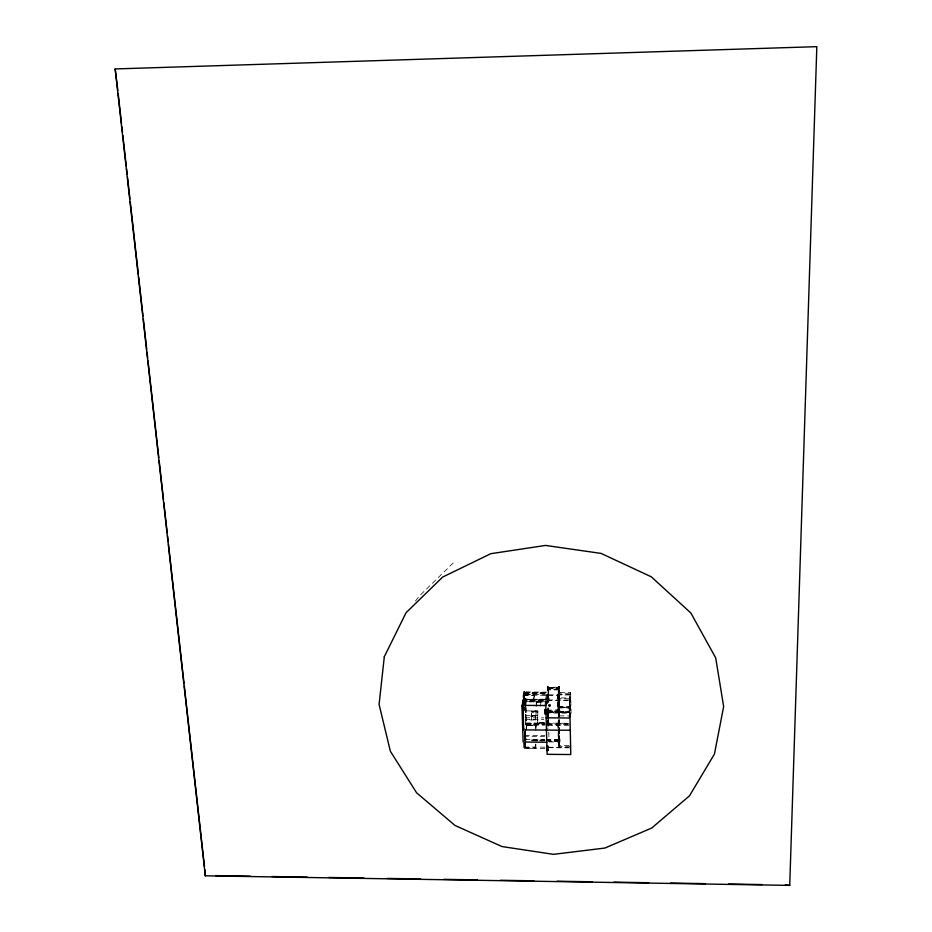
<?xml version="1.0" encoding="UTF-8"?>
<svg xmlns="http://www.w3.org/2000/svg" width="932" height="932" viewBox="0 0 932 932"><rect width="100%" height="100%" fill="white"/><g stroke="black" fill="none" stroke-linecap="round" stroke-linejoin="round"><path stroke-width="0.7" stroke-dasharray="4.66 3.5" d="M559.083 740.637L546.129 740.299M524.553 693.105L547.131 692.802L524.565 693.07M547.201 692.138L523.796 692.022L523.947 705L524.798 698.301L525.776 698.301L525.52 701.679L548.808 701.819L549.006 698.639L548.028 698.639L547.76 701.144M537.694 723.348L544.672 723.36M544.556 722.789L537.752 722.451L544.544 722.347M526.067 739.612L526.102 738.68L525.217 738.68M559.072 740.754L546.129 740.754M521.932 705.373L523.772 691.206L524.669 691.206L524.541 692.732M548.296 688.771L557.93 688.224L558.629 688.818M559.375 715.974L559.083 688.806L558.419 687.606L548.435 687.734L548.692 702.53M547.632 711.256L548.587 710.254L559.2 709.73M548.121 699.501L548.645 698.685M548.575 699.431L547.62 700.433M548.004 712.025L558.629 711.512L559.584 710.51M559.783 711.314L548.156 711.233L548.307 709.555L547.329 709.543M547.83 722.649L548.354 721.811M559.223 710.557L559.654 709.753M524.634 692.08L547.201 692.499M559.13 740.136L559.025 741.499L559.922 741.499L560.039 738.959L559.142 738.948L558.955 741.359L548.866 741.278M569.137 718.362L569.487 713.155L547.62 713.003L547.247 716.918M569.522 712.724L569.871 707.574L558.093 707.505L557.674 712.642L569.522 712.724L569.58 717.116M570.011 717.99L570.279 697.963L558.419 697.905L559.375 686.43L558.385 686.43L558.245 688.072L558.385 717.558M559.41 706.712L558.559 711.838L558.431 698.72L569.382 698.779L569.627 710.184L570.535 710.196L570.652 692.499L558.874 692.441M570.116 717.64L569.755 693.303L558.885 693.245M559.014 711.629L569.499 711.908L569.382 698.779M570.069 716.766L569.755 693.303M568.625 712.502L568.602 711.477L559.491 711.419L559.515 712.444L568.625 712.502L568.916 706.98L568.939 707.994L559.876 707.936M569.044 711.908L569.382 706.771M559.538 741.651L559.2 746.078L557.849 694.923M559.293 719.469L559.619 746.893L559.351 717.524M558.862 741.651L558.501 747.324L558.128 731.841M558.256 691.136L559.375 691.148L558.757 695.377L558.897 693.653M557.965 724.805L558.385 719.597L558.92 742L549.053 741.919L548.808 744.575M558.023 725.178L558.373 720.832L559.503 720.844L559.153 725.189L558.023 725.178L558.152 730.746M559.072 716.335L559.852 706.934M558.699 725.178L559.165 720.098M559.282 717.57L559.922 709.625L558.944 709.613M559.107 725.178L559.503 720.226L558.885 725.178L547.981 724.735L548.47 719.527L548.61 725.131M558.885 725.178L559.282 720.226M559.398 746.882L559.538 745.146M558.757 695.377L559.386 690.53L559.503 717.209L558.932 691.148M559.386 690.53L558.99 695.377L557.895 695.307M558.816 712.188L558.955 710.499L559.934 710.499M558.746 712.071L558.385 686.43M547.643 726.179L547.562 708.891M548.179 720.518L547.934 723.116L568.287 723.267M548.832 708.157L548.459 717.5L548.237 709.007M547.655 721.671L548.633 721.683L548.47 723.383L547.492 723.383M548.272 726.331L548.633 721.683M547.701 717.011L548.331 710.429L547.352 710.417M546.513 705.745L546.886 701.947L525.368 701.819L524.891 705.606M548.808 701.819L548.692 686.383L547.701 686.371L547.189 703.369M548.692 686.383L548.494 689.529L558.221 689.575M545.814 705.524L546.362 699.955L546.467 704.033M544.952 705.908L545.465 700.771L523.586 700.643L522.934 705.769M524.227 695.167L546.024 695.272L545.546 703.613M535.923 744.155L535.504 748.349L524.693 748.256L525.322 742.734M540.49 706.13L540.944 701.668L540.968 702.274L536.413 702.25L536.389 701.633L536.04 705.547M535.76 730.641L536.319 725.259L526.522 725.189L525.928 730.35M535.457 744.062L535.073 748.116L535.05 747.115M537.811 710.941L537.636 723.978L537.811 710.941L525.555 710.871M535.446 728.23L535.83 724.677L535.853 725.667L526.941 725.597L526.662 727.974M535.597 728.043L535.853 725.469M536.145 706.642L536.611 701.854M531.38 715.951L535.69 716.114L536.156 711.104L531.648 711.081L531.147 716.696L535.679 716.801L536.168 712.398L536.156 711.186L531.648 711.081L531.659 712.293L536.168 712.398M534.071 699.664L523.132 699.606L534.071 699.664L534.642 694.398L523.784 694.34L523.097 704.301M533.652 699.862L534.164 694.608L533.663 700.27L533.628 699.245M544.894 748.454L524.215 748.268L524.867 742.338M525.054 742.163L524.471 747.033L524.343 743.13M524.052 740.789L525.392 731.806L524.273 731.806M524.227 747.65L524.46 743.375M526.347 729.348L526.918 724.607L526.941 725.597M525.403 716.591L525.462 714.296M525.776 698.301L525.951 715.508L537.31 715.59M524.192 733.81L524.506 731.189L524.774 739.554M525.333 723.978L525.834 719.853L538.067 719.935M524.716 731.806L524.134 736.63L524.809 736.63M523.982 710.801L524.425 707.283M523.644 700.212L524.669 691.206M521.967 706.479L522.782 701.353L522.456 703.835M522.829 704.289L523.353 694.946L523.493 706.293M548.086 711.186L558.827 711M559.27 740.416L558.839 719.469M525.403 739.297L525.135 731.084M548.4 687.816L558.687 687.991L559.282 717.209M524.343 703.905L524.215 692.499L524.844 705.011M524.32 693.163L524.867 710.895M415.462 600.977L419.75 595.618L453.558 562.637M558.897 710.953L547.981 711.209L547.736 718.607M548.389 687.863L548.063 701.936M547.608 723.512L548.214 719.935M526.091 699.117L525.007 700.014L525.345 710.93M525.998 699.874L526.219 723.873L547.515 724.048L547.667 722.347L548.645 722.347M526.009 700.316L525.357 700.899L526.021 724.607L544.626 724.304M547.468 699.99L548.086 699.629L526.009 699.571L524.937 700.631L524.996 703.578M548.715 687.268L547.725 687.257L547.701 686.371M558.408 687.315L559.398 687.315L559.375 686.43M548.529 688.026L558.245 688.072M559.258 688.969L547.562 688.899L548.016 702.355M524.46 692.872L547.131 693.093M523.586 693.688L547.072 693.816M570.5 694.596L558.699 694.526L559.223 716.685M546.967 694.853L523.784 694.34M569.638 694.981L547.876 694.864L548.365 689.866L558.268 689.913L557.383 700.41L557.674 712.642M523.108 695.563L534.199 695.622M523.609 699.186L547.818 699.198L548.144 687.385L558.548 687.164L559.864 712.071L547.107 711.862M523.633 699.804L570.128 700.095M522.701 700.014L522.607 704.289M547.865 700.305L548.843 700.305M522.514 700.2L569.266 700.48M522.607 701.586L523.516 701.586M536.622 702.052L540.723 702.076M570.757 706.771L558.979 706.701L558.396 716.335L559.526 716.335M559.421 706.922L569.382 706.98M559.864 707.33L568.928 707.388M536.156 711.186L531.671 711.675L536.168 711.71L536.156 711.104M531.869 711.489L535.923 711.512M559.491 711.827L568.613 711.885M547.189 712.106L570.384 712.339M548.948 712.374L558.804 712.444M525.054 714.867L526.032 714.879M531.38 715.776L535.446 715.799L535.923 711.209L535.935 711.815L531.881 711.792L531.857 711.186L531.38 716.079L531.135 715.473L535.667 715.578L535.679 716.801M559.421 715.858L570.233 715.927M525.007 717.768L543.74 717.896M525.066 719.376L543.787 719.504M525.823 722.952L544.672 723.092M525.764 723.395L544.626 723.523M547.899 723.547L568.264 723.698M569.767 724.082L558.851 724.001L559.375 747.779L559.992 741.651L548.948 741.616M547.002 724.35L567.868 724.502M525.357 724.595L544.719 724.712M525.823 725.003L544.672 725.143M547.934 725.166L569.755 725.329M526.498 725.399L536.319 725.259M524.704 735.464L544.952 735.628M523.831 736.257L544.568 736.431M525.24 739.46L544.754 739.6M546.199 739.612L560.05 739.752L560.039 738.959M531.822 739.95L544.754 740.055M546.187 740.066L559.13 739.892M531.753 740.183L544.696 740.288M533.092 740.486L544.614 740.579M546.047 740.591L559.899 740.707M531.753 740.637L544.684 740.742M532.789 740.858L542.983 740.94M569.021 745.623L559.55 745.542L559.561 746.346L571.293 746.45M559.643 746.089L558.524 746.078L558.186 732.144M524.017 747.021L545.465 747.208M548.575 747.231L568.904 747.406M548.529 747.685L570.233 747.872M525.159 747.639L535.061 747.72M524.739 732.226L525.007 740.427M523.574 695.773L523.772 704.184M524.634 731.271L525.17 748.035L525.357 731.084M523.353 694.946L523.621 703.45M524.285 731.189L524.518 739.565M524.04 742.932L524.215 748.268M523.889 743.119L524.005 747.65M531.368 715.473L531.624 723.908M524.798 698.301L524.623 701.039L547.888 701.179L549.006 698.639M525.042 704.93L525.205 710.335M525.555 729.488L525.776 741.721M524.203 694.55L524.495 703.474M523.772 691.206L523.796 692.022M525.054 731.76L525.31 739.961M536.611 701.749L536.622 702.355M535.667 715.496L535.69 716.114M535.446 715.496L535.69 723.931M540.711 701.773L540.723 702.379M548.167 708.017L548.354 719.154M548.797 732.121L549.053 741.919M547.934 707.831L548.284 719.178M547.41 703.194L547.83 695.284L557.814 695.342L558.093 707.505M547.62 719.632L547.865 728.975M546.909 694.468L547.131 702.949M546.024 695.272L546.245 703.765M559.049 720.844L559.619 746.893M557.942 724.001L558.093 730.432M570.652 692.499L571.153 716.743M570.279 697.963L570.535 710.196M531.135 715.473L531.147 716.696"/><path stroke-width="1.4" d="M789.73 885.4L816.828 46.658L115.172 68.945L205.308 875.812L789.73 885.4L785.303 884.946M547.014 750.47L547.958 750.027M547.923 750.481L547.853 745.938M546.035 714.04L545.115 714.04L545.045 709.438M546.793 742.233L523.12 742.035L522.701 728.894L523.656 728.463M523.609 728.906L522.945 706.06M205.308 875.812L204.819 869.661M115.172 68.945L117.84 90.567M521.967 706.328L522.701 729.045M522.887 706.491L521.967 706.479L521.932 705.373L545.814 705.524L545.931 710.079L545.22 709.869M545.01 709.869L545.919 709.869M546.14 717.826L570.011 717.99L570.78 754.536L547.107 754.326L546.035 713.83L545.337 714.04M522.724 729.884L570.268 730.245M546.898 746.381L547.806 746.381M546.909 746.579L547.597 746.381M547.002 750.272L547.701 750.481M215.642 875.614L250.522 876.185M272.319 876.534L307.199 877.105M328.996 877.466L363.876 878.037M387.118 878.422L420.542 878.969M443.795 879.342L477.219 879.89M500.472 880.274L533.896 880.822M557.15 881.206L592.03 881.777M613.827 882.126L648.707 882.709M670.504 883.058L705.384 883.629M728.626 884.014L762.05 884.561M118.154 93.456L121.544 123.805M121.871 126.705L122.511 132.484M122.838 135.373L126.228 165.733M126.554 168.622L127.195 174.4M127.521 177.29L129.944 198.97M130.259 201.86L138.332 274.136M138.658 277.025L143.015 316.053M143.33 318.942L146.72 349.302M147.046 352.191L147.687 357.97M148.013 360.859L158.824 457.705M159.151 460.594L163.508 499.622M163.834 502.523L167.224 532.871M167.539 535.76L168.191 541.55M168.506 544.439L184 683.203M184.326 686.092L204.504 866.772M522.724 706.491L523.446 728.906M547.457 746.59L547.55 750.272M547.247 746.579L547.352 750.272M545.837 709.869L545.954 714.04M545.581 710.079L545.686 713.83M545.371 710.079L545.476 713.83M384.299 656.757L379.091 704.476L390.357 751.227L416.557 792.748L454.967 825.437L501.998 846.559L553.492 854.341L604.915 848.05L651.713 828.035L689.494 795.835L714.425 754.104L723.651 706.584L715.706 657.864L690.845 612.976L651.27 576.792L601.035 553.398L545.511 545.43L490.768 553.701L442.642 577.071L406.026 612.767L384.299 656.757M548.692 705.291C549.997 708.681 551.534 702.891 548.692 705.291"/></g></svg>
